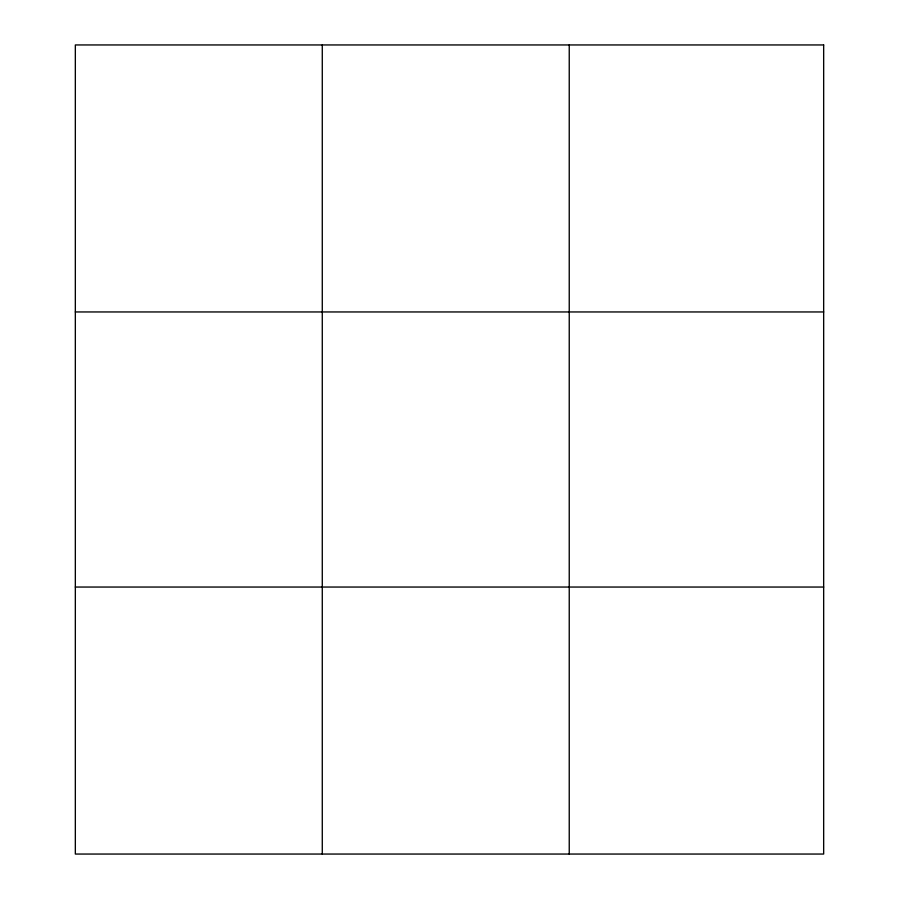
<?xml version="1.0" encoding="UTF-8"?>
<svg xmlns="http://www.w3.org/2000/svg" width="899" height="899" viewBox="0 0 899 899"><rect width="100%" height="100%" fill="white"/><g stroke="black" fill="none" stroke-linecap="round" stroke-linejoin="round"><path stroke-width="1.35" d="M75.336 311.953L823.664 311.953M75.336 587.047L823.664 587.047M569.236 44.95L569.236 854.05M322.28 44.95L322.28 854.05M823.664 44.95L823.664 854.05L75.336 854.05L75.336 44.95L823.664 44.95"/></g></svg>
